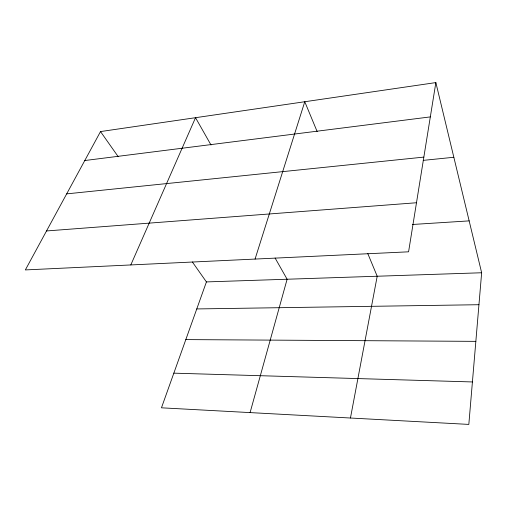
<?xml version="1.0" encoding="UTF-8"?>
<svg xmlns="http://www.w3.org/2000/svg" width="507" height="507" viewBox="0 0 507 507"><rect width="100%" height="100%" fill="white"/><g stroke="black" fill="none" stroke-linecap="round" stroke-linejoin="round"><path stroke-width="0.76" d="M435.855 82.59L408.579 251.814L25.35 269.927L100.519 131.573L435.855 82.59L481.65 272.76L468.823 424.41L161.46 407.812L206.419 281.917L192.368 261.973M350.457 418.015L377.202 276.233L367.79 253.57M250.084 412.597L287.12 279.23L275.092 258.012M255.059 259.071L304.77 101.736L317.167 131.611M130.806 264.939L195.531 117.694L211.013 145.002M84.783 160.535L430.329 116.895M66.671 193.877L423.846 157.1M423.212 160.37L453.841 157.271M46.524 230.958L416.488 202.749M412.375 224.487L469.159 220.881M206.419 281.917L481.65 272.76M196.767 308.94L478.944 304.713M185.816 339.601L475.845 341.357M173.838 373.158L472.41 381.948M100.519 131.573L118.213 156.695"/></g></svg>
